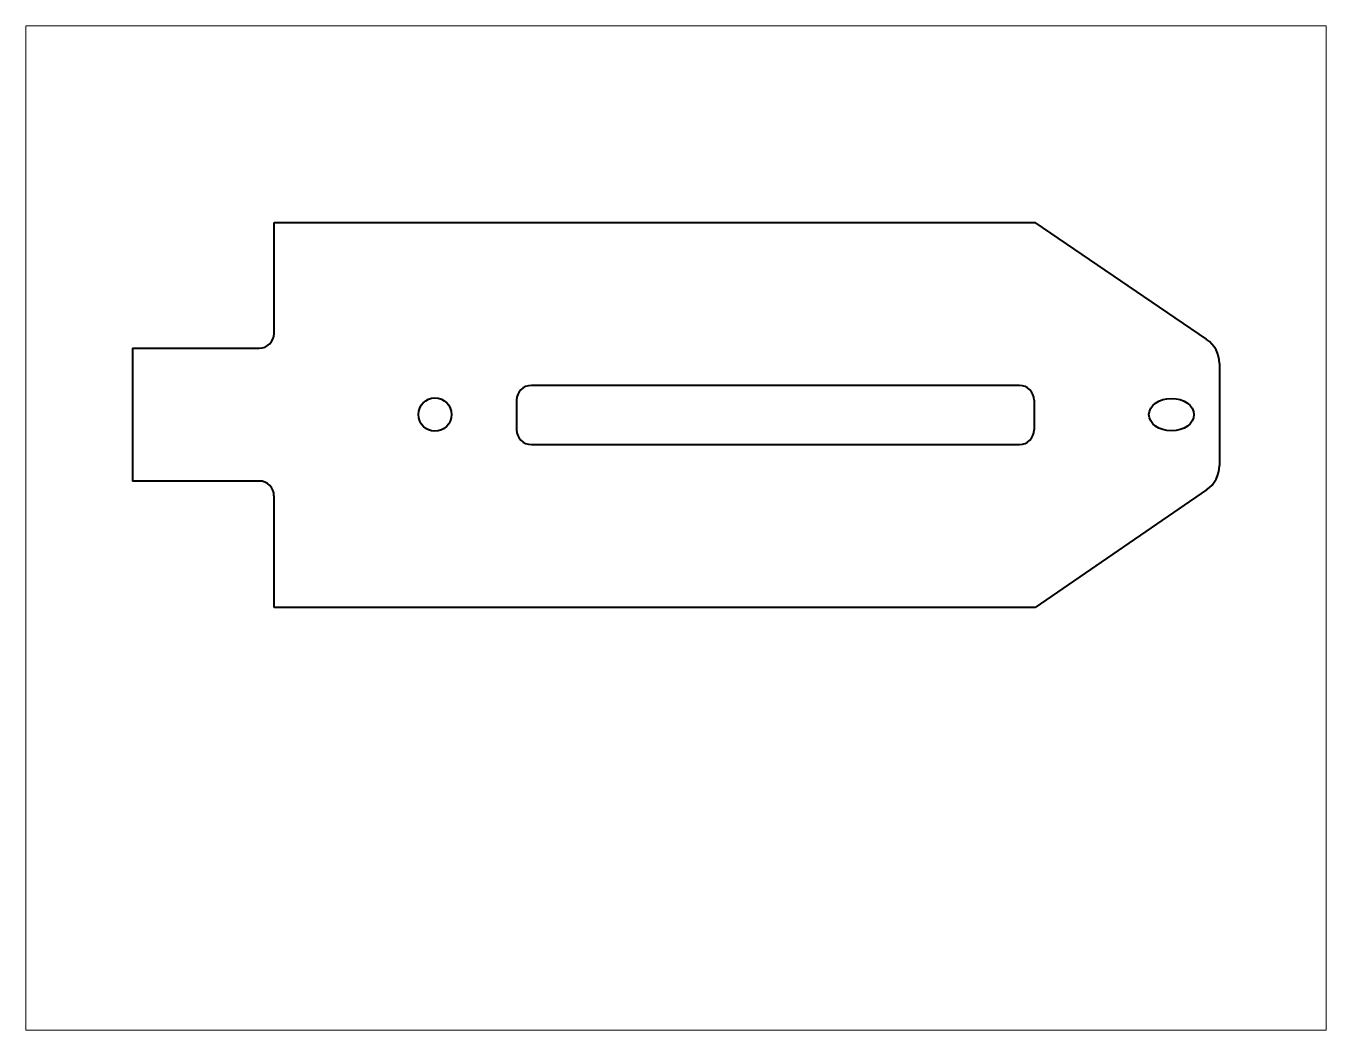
# Paper-space layout 'Sheet' of a CAD drawing. Header units: millimetres. Extents: x 0 to 279, y 0 to 216.
# The model-space entities are those that its viewports show. They can reach past a viewport. Long polylines and large blocks are cut down to what shows.
import ezdxf

# ---------------------------------------------------------------- set-up
doc = ezdxf.new("R2010")
doc.units = ezdxf.units.MM
doc.layers.add('Geometries', color=7, linetype='Continuous')

msp = doc.modelspace()

# ---------------------------------------------------------------- linework, layer by layer
at = {"layer": 'Geometries', "linetype": 'Continuous', "lineweight": 40}
for p, q in [((53.31, 149.8), (53.31, 173.61)), ((53.31, 173.61), (216.91, 173.61)), ((253.73, 148.52), (216.91, 173.61)), ((22.89, 146.63), (50.13, 146.63)), ((22.89, 146.63), (22.89, 118.05)), ((256.51, 143.3), (256.51, 121.4)), ((213.5, 138.62), (108.62, 138.62)), ((105.44, 135.44), (105.44, 129.06)), ((216.67, 135.44), (216.67, 129.06)), ((108.62, 125.88), (213.5, 125.88)), ((50.13, 118.05), (22.89, 118.05)), ((53.31, 90.89), (53.31, 114.88)), ((253.75, 116.16), (216.91, 90.89)), ((216.91, 90.89), (53.31, 90.89))]:
    msp.add_line(p, q, dxfattribs=at)
msp.add_circle((87.9, 132.34), 3.57, dxfattribs=at)
for centre, radius, start, end in [((50.13, 149.8), 3.18, 270, 0), ((250.16, 143.27), 6.35, 0.2713, 55.7222), ((108.62, 135.44), 3.18, 90, 180), ((213.5, 135.44), 3.17, 0, 90), ((108.62, 129.06), 3.18, 180, 270), ((213.5, 129.06), 3.17, 270, 0), ((250.16, 121.4), 6.35, 304.4523, 0), ((50.13, 114.88), 3.17, 0, 90)]:
    msp.add_arc(centre, radius, start, end, dxfattribs=at)
msp.add_ellipse((246.19, 132.33), major_axis=(4.84, 0), ratio=0.722206, dxfattribs=at)

psp = doc.layouts.new('Sheet')

# ---------------------------------------------------------------- viewports
at = {"layer": '0'}
psp.add_viewport(center=(139.7, 107.95), size=(279.4, 215.9), view_center_point=(139.7, 107.95), view_height=215.9, dxfattribs=at)

doc.saveas('drawing.dxf')
